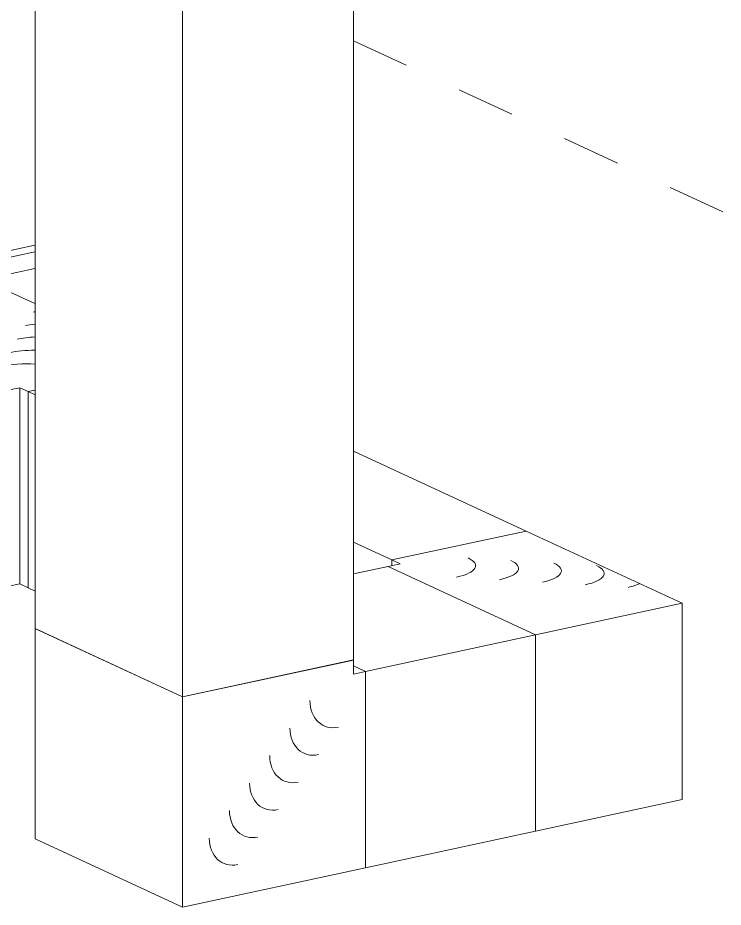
# Model space of a CAD drawing. Header units: metres. Extents: x 63 to 378, y -27 to 78.
# Drawn here: x 369.472 to 370.685, y 1.019 to 2.547 of the extents above; entities that cross this region are included whole.
import ezdxf

# ---------------------------------------------------------------- set-up
doc = ezdxf.new("R2010")
doc.units = ezdxf.units.M
doc.linetypes.add('Centre', pattern=[0.03175, 0.00635, -0.004763, 0.015875, -0.004763])
for name, color, linetype, lineweight in [('A-FLOR-LEVL', 7, 'Continuous', 9), ('A-GENM', 7, 'Continuous', 18), ('M-HVAC-DUCT', 7, 'Continuous', 18), ('P-PIPE', 7, 'Continuous', 18)]:
    doc.layers.add(name, color=color, linetype=linetype, lineweight=lineweight)

# ---------------------------------------------------------------- blocks, each defined once
blk = doc.blocks.new('soporte tuberia Ayura - 4_-V670-3D BUITRON TUBERIA')
at = {"layer": 'P-PIPE'}
for p, q in [((25.9467, 2.3258), (26.0892, 2.3565)), ((26.0723, 2.3643), (25.9585, 2.3398)), ((26.0892, 2.3565), (26.0723, 2.3643)), ((26.0892, 2.3281), (26.0892, 2.3565)), ((26.0892, 2.3281), (25.9466, 2.2973)), ((25.779, 2.3011), (25.7318, 2.2909)), ((25.7318, 2.2794), (25.779, 2.2896)), ((25.7317, 2.2753), (25.7328, 2.2747)), ((25.7642, 2.2455), (25.7328, 2.2747)), ((25.564, 2.2547), (25.2382, 2.1844)), ((25.779, 2.2611), (25.7534, 2.2556)), ((25.2551, 2.1766), (25.564, 2.2432)), ((25.7318, 2.2366), (25.7642, 2.2436)), ((25.7318, 2.2362), (25.7787, 2.2144)), ((25.7642, 2.2436), (25.7642, 2.2455)), ((25.779, 2.2367), (25.7642, 2.2436)), ((25.5029, 2.23), (25.4698, 2.2229)), ((25.4698, 2.2229), (25.7912, 2.0742)), ((25.4698, 2.1944), (25.4698, 2.2229)), ((25.8243, 2.0813), (25.5029, 2.23)), ((25.564, 2.2147), (25.5448, 2.2106)), ((25.7787, 2.186), (25.7318, 2.2077)), ((25.4698, 2.1944), (25.2551, 2.1481)), ((25.7493, 2.0651), (25.4698, 2.1944)), ((25.2382, 2.1844), (25.2551, 2.1766)), ((25.2382, 2.1559), (25.2382, 2.1844)), ((25.2551, 2.1766), (25.2551, 2.1481)), ((25.9468, 2.1757), (25.9479, 2.1752)), ((25.9793, 2.1459), (25.9479, 2.1752)), ((25.2551, 2.1481), (25.2382, 2.1559)), ((26.1731, 2.1566), (25.5765, 2.0279)), ((25.5934, 2.02), (26.1731, 2.1451)), ((25.9468, 2.137), (25.9793, 2.144)), ((25.9793, 2.144), (25.9793, 2.1459)), ((26.0225, 2.1241), (25.9793, 2.144)), ((25.9468, 2.1366), (25.9894, 2.1169)), ((26.1731, 2.1166), (25.5934, 1.9916)), ((25.9894, 2.1169), (26.0225, 2.1241)), ((25.7912, 2.0742), (25.8243, 2.0813)), ((25.5765, 2.0279), (25.5934, 2.02)), ((25.5765, 1.9994), (25.5765, 2.0279)), ((25.5934, 1.9916), (25.5934, 2.02)), ((25.5934, 1.9916), (25.5765, 1.9994))]:
    blk.add_line(p, q, dxfattribs=at)
blk = doc.blocks.new('Rectangular Elbow - Mitered - Single Thickness Vanes - LAMINA-V694-3D BUITRON TUBERIA')
at = {"layer": 'A-GENM', "color": 4, "true_color": 0x00ffff}
for centre, start_param in [((26.2127, 2.0219), 2.127671), ((26.1988, 1.9987), 1.926819), ((26.1849, 1.9754), 1.728399), ((26.171, 1.9521), 1.541945), ((26.1571, 1.9288), 1.353232)]:
    blk.add_ellipse(centre, major_axis=(0.075, 0), ratio=0.315948, start_param=start_param, end_param=2.169869, dxfattribs=at)
at = {"layer": 'M-HVAC-DUCT', "color": 4, "true_color": 0x00ffff}
for p, q in [((26.1241, 2.0788), (25.9468, 2.0405)), ((26.1241, 2.0788), (26.1731, 2.056)), ((25.9468, 1.9898), (26.1258, 1.907)), ((26.1258, 1.907), (26.1468, 1.9115)), ((26.1611, 1.9049), (26.1468, 1.9115)), ((26.1468, 1.9115), (26.1468, 1.5741)), ((26.1258, 1.5696), (26.1258, 1.907)), ((26.1731, 1.9075), (26.1611, 1.9049)), ((26.1611, 1.9049), (26.1611, 1.5675)), ((26.1468, 1.5741), (26.1258, 1.5696)), ((26.1468, 1.5741), (26.1611, 1.5675))]:
    blk.add_line(p, q, dxfattribs=at)
blk = doc.blocks.new('Rectangular Elbow - Mitered - Single Thickness Vanes - LAMINA-2843408-3D BUITRON TUBERIA')
at = {"layer": 'A-GENM', "color": 4, "true_color": 0x00ffff}
for centre in [(26.6949, 1.3842), (26.6603, 1.337), (26.6257, 1.2897), (26.5911, 1.2425), (26.5565, 1.1953), (26.5218, 1.148)]:
    blk.add_ellipse(centre, major_axis=(0.0249, 0.0538), ratio=0.783555, start_param=2.10425, end_param=3.675046, dxfattribs=at)
at = {"layer": 'M-HVAC-DUCT', "color": 4, "true_color": 0x00ffff}
for p, q in [((26.1732, 1.4974), (26.4269, 1.38)), ((26.1732, 1.1359), (26.1732, 1.4974)), ((26.4269, 1.38), (26.7206, 1.4434)), ((26.7206, 1.4434), (26.7206, 1.4193)), ((26.7416, 1.4238), (26.7206, 1.4193)), ((26.4269, 1.0185), (26.4269, 1.38)), ((26.1732, 1.1359), (26.4269, 1.0185)), ((26.4269, 1.0185), (26.7416, 1.0864))]:
    blk.add_line(p, q, dxfattribs=at)
blk = doc.blocks.new('M_Rectangular Transition - Angle - 30 LAMINA-2843284-3D BUITRON TUBERIA')
at = {"layer": 'M-HVAC-DUCT', "color": 4, "true_color": 0x00ffff}
for p, q in [((26.1732, 1.4974), (26.1731, 1.4976)), ((26.1731, 1.4976), (26.4269, 1.3801)), ((26.4269, 1.38), (26.1732, 1.4974)), ((26.4269, 1.3801), (26.7206, 1.4435)), ((26.7206, 1.4434), (26.4269, 1.38)), ((26.7206, 1.4435), (26.7206, 1.4434)), ((26.4269, 1.3801), (26.4269, 1.38))]:
    blk.add_line(p, q, dxfattribs=at)
blk = doc.blocks.new('Rectangular Elbow - Mitered - Single Thickness Vanes - LAMINA-2843446-3D BUITRON TUBERIA')
at = {"layer": 'A-GENM', "color": 4, "true_color": 0x00ffff}
for centre, end_param in [((26.8558, 1.6055), 6.882258), ((26.9295, 1.6011), 6.882258), ((27.0032, 1.5967), 6.882258), ((27.0769, 1.5923), 6.882258), ((27.1506, 1.5879), 5.697305)]:
    blk.add_ellipse(centre, major_axis=(0.075, 0), ratio=0.315948, start_param=5.311337, end_param=end_param, dxfattribs=at)
at = {"layer": 'M-HVAC-DUCT', "color": 4, "true_color": 0x00ffff}
for p, q in [((27.0178, 1.6652), (26.7867, 1.6154)), ((27.0178, 1.6652), (27.2858, 1.5412)), ((26.7801, 1.6042), (26.8011, 1.6087)), ((26.7867, 1.6154), (26.8011, 1.6087)), ((26.7867, 1.6057), (26.7867, 1.6154)), ((27.0338, 1.4868), (26.7801, 1.6042)), ((27.2858, 1.5412), (27.0338, 1.4868)), ((27.2858, 1.5412), (27.2858, 1.2038)), ((27.0338, 1.1494), (27.0338, 1.4868)), ((27.2858, 1.2038), (27.0338, 1.1494))]:
    blk.add_line(p, q, dxfattribs=at)

msp = doc.modelspace()

# ---------------------------------------------------------------- linework, layer by layer
at = {"layer": 'A-FLOR-LEVL', "linetype": 'Centre'}
msp.add_line((370.0496, 2.5077), (371.4251, 1.8712), dxfattribs=at)
at = {"layer": 'M-HVAC-DUCT', "color": 4, "true_color": 0x00ffff}
for p, q in [((369.5021, 4.0877), (369.5021, 1.4976)), ((370.0496, 4.0336), (370.0496, 1.4435)), ((369.7559, 3.9702), (369.7559, 1.3801)), ((369.49, 1.9049), (369.5021, 1.9075)), ((369.49, 1.9049), (369.5021, 1.8993)), ((369.49, 1.5675), (369.49, 1.9049)), ((370.0496, 1.8027), (370.3467, 1.6652)), ((370.3467, 1.6652), (370.1157, 1.6154)), ((370.0496, 1.646), (370.1157, 1.6154)), ((370.1157, 1.6154), (370.1157, 1.6057)), ((370.109, 1.6042), (370.0496, 1.5914)), ((370.109, 1.6042), (370.3627, 1.4868)), ((369.5021, 1.5619), (369.49, 1.5675)), ((369.7559, 1.3801), (369.5021, 1.4976)), ((370.3627, 1.4868), (370.0705, 1.4238)), ((370.3627, 1.4868), (370.3627, 1.1494)), ((370.0496, 1.4435), (369.7559, 1.3801)), ((370.0705, 1.4238), (370.0495, 1.4335)), ((370.0705, 1.0864), (370.0705, 1.4238)), ((370.3627, 1.1494), (370.0705, 1.0864))]:
    msp.add_line(p, q, dxfattribs=at)

# ---------------------------------------------------------------- block references
for name in ['Rectangular Elbow - Mitered - Single Thickness Vanes - LAMINA-V694-3D BUITRON TUBERIA', 'Rectangular Elbow - Mitered - Single Thickness Vanes - LAMINA-2843446-3D BUITRON TUBERIA', 'M_Rectangular Transition - Angle - 30 LAMINA-2843284-3D BUITRON TUBERIA', 'Rectangular Elbow - Mitered - Single Thickness Vanes - LAMINA-2843408-3D BUITRON TUBERIA']:
    msp.add_blockref(name, (343.3289, 0), dxfattribs=at)
at = {"layer": 'P-PIPE'}
msp.add_blockref('soporte tuberia Ayura - 4_-V670-3D BUITRON TUBERIA', (343.3289, 0), dxfattribs=at)

doc.saveas('drawing.dxf')
